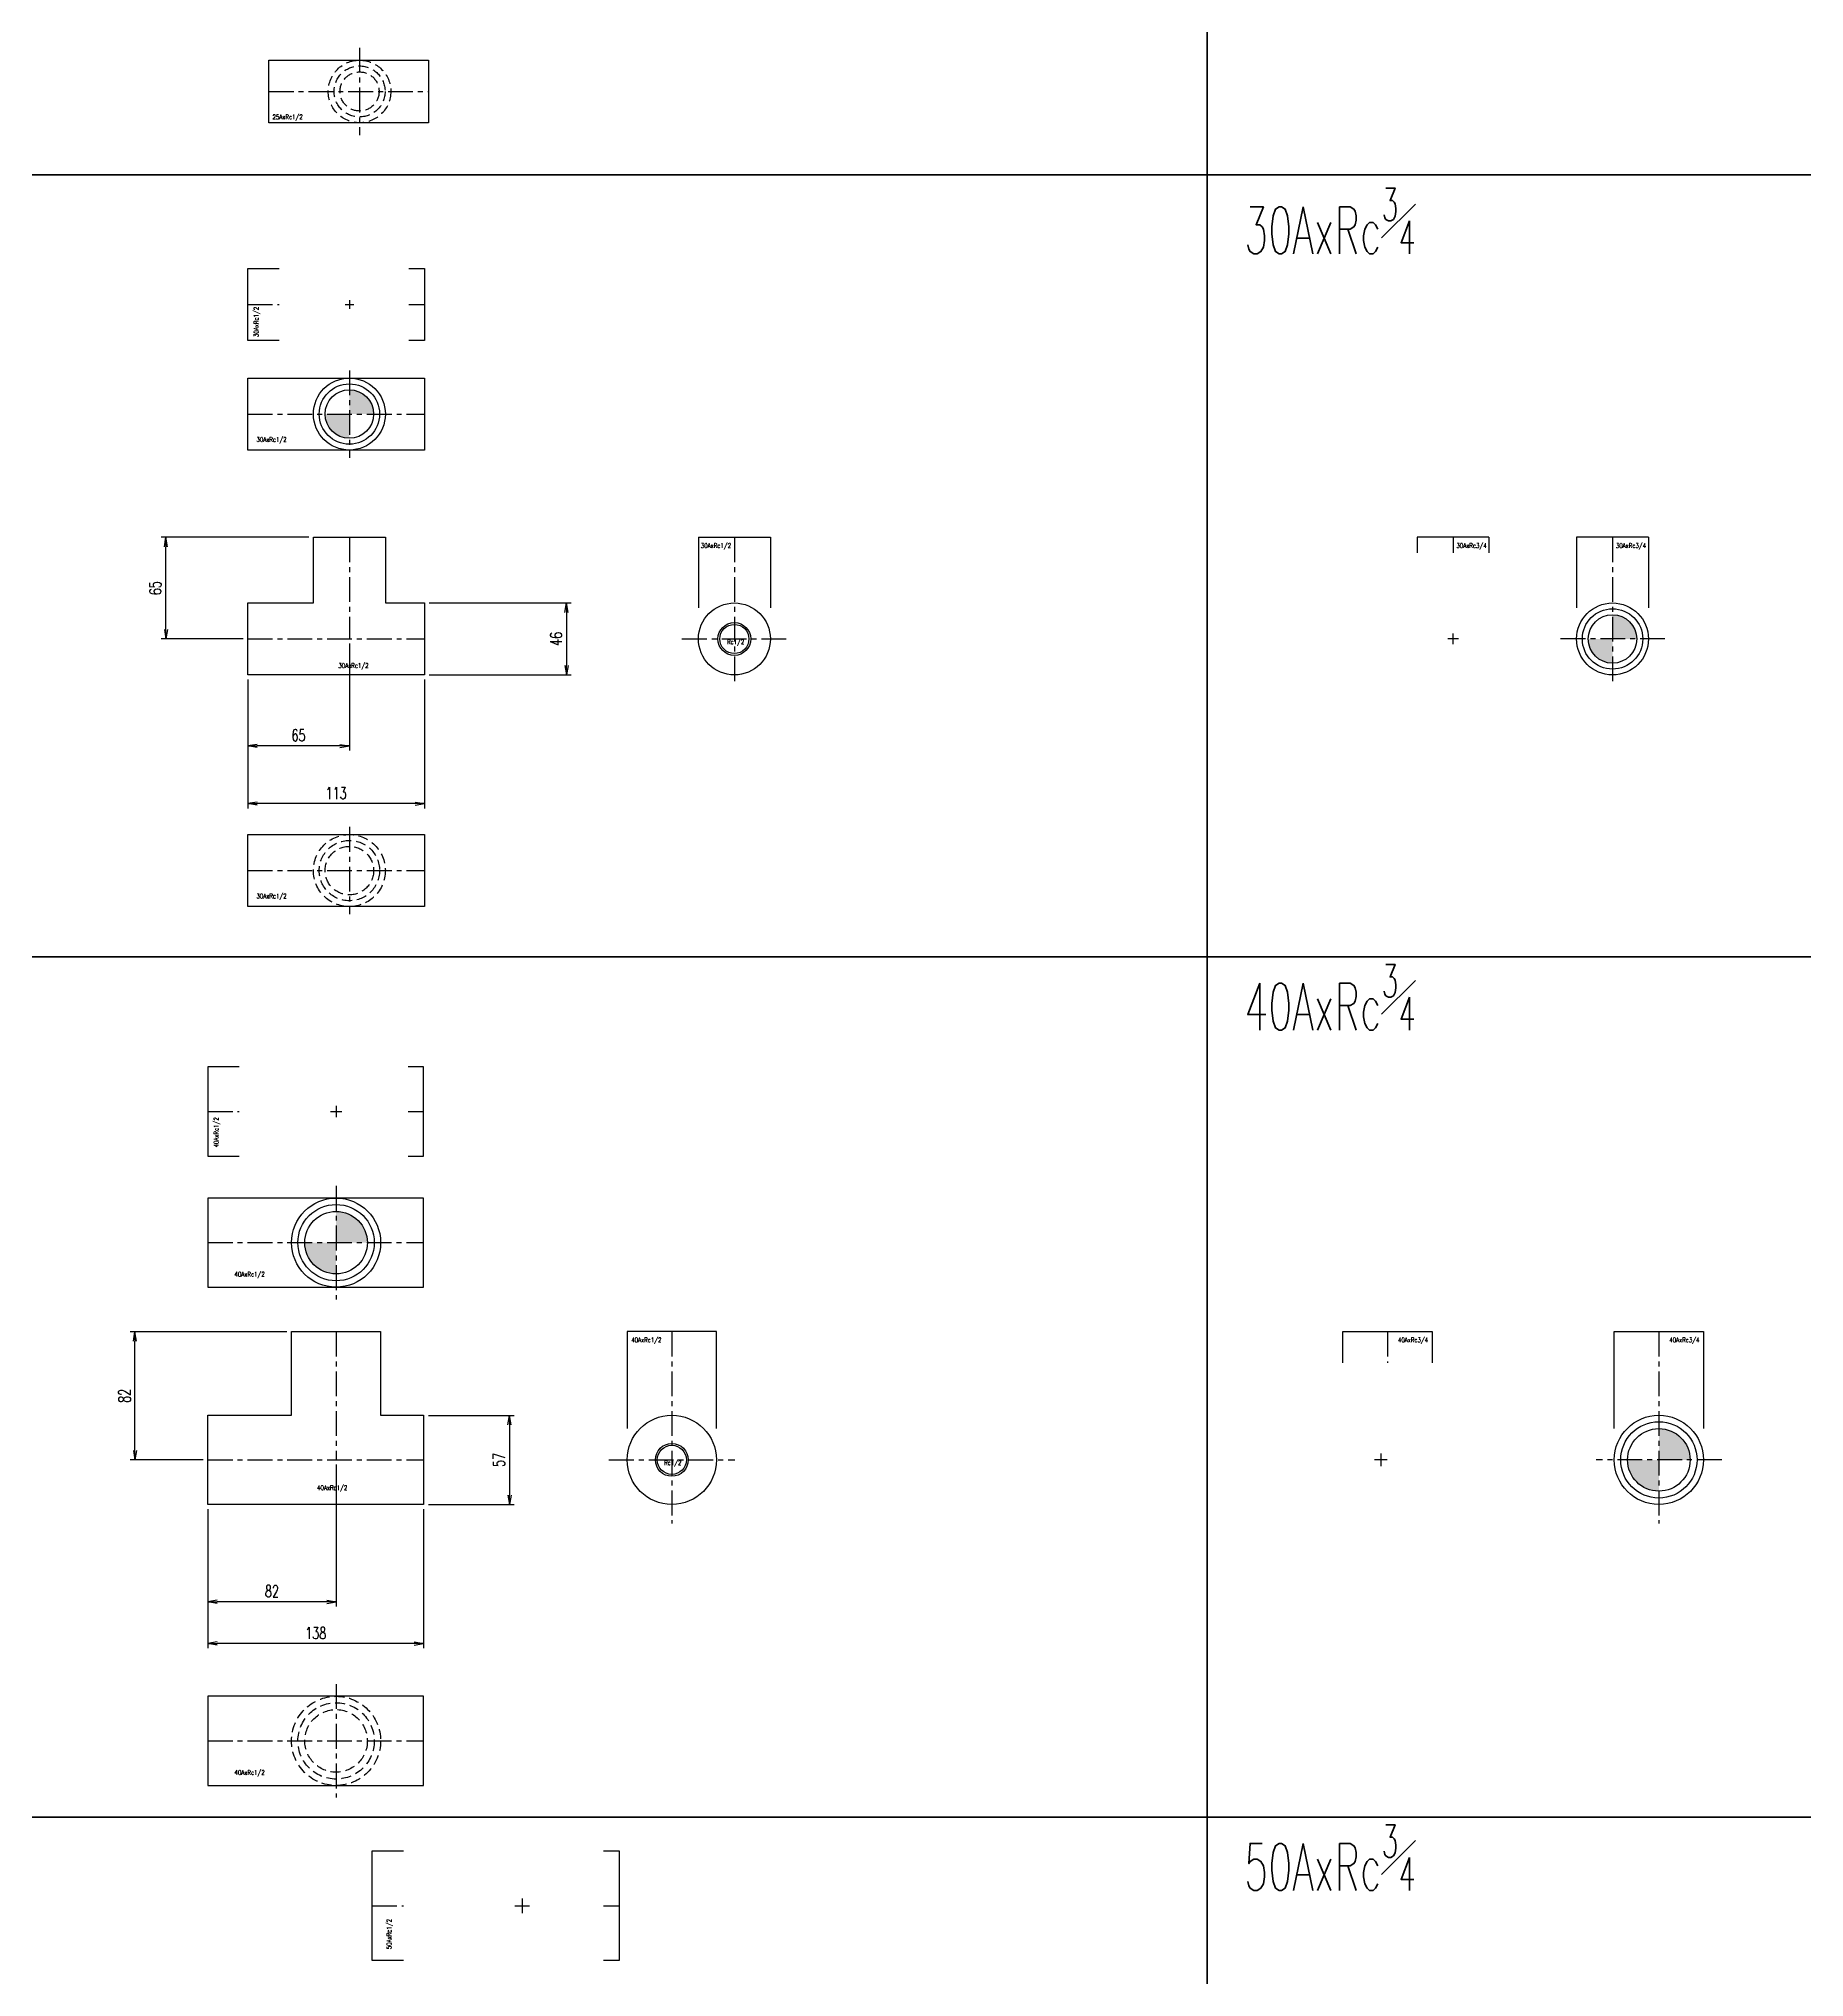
# Model space of a CAD drawing. Header units: millimetres. Extents: x 1711 to 90196, y -23291 to 8516.
# Drawn here: x 64218 to 65347, y -555 to 685 of the extents above; entities that cross this region are included whole.
import ezdxf
from ezdxf.enums import TextEntityAlignment as Align

# ---------------------------------------------------------------- set-up
doc = ezdxf.new("R2010")
doc.units = ezdxf.units.MM
doc.header["$PDMODE"] = 35
doc.linetypes.add('CENTER', pattern=[50.8, 31.75, -6.35, 6.35, -6.35])
doc.linetypes.add('HIDDEN', pattern=[9.525, 6.35, -3.175])
doc.layers.add('line', color=153, linetype='Continuous', lineweight=50)
for name, color, linetype in [('寸法', 2, 'Continuous'), ('配管-CVP', 4, 'Continuous'), ('＃配管（PVC)', 21, 'Continuous')]:
    doc.layers.add(name, color=color, linetype=linetype)
doc.styles.add('kpk', font='romans.shx', dxfattribs={"width": 0.7, "bigfont": 'extfont2.shx'})
doc.styles.get("Standard").update_dxf_attribs({"font": 'romans.shx', "bigfont": 'extfont.shx'})
doc.dimstyles.new('KPK-3', dxfattribs={"dimscale": 3, "dimtxt": 2.5, "dimasz": 2, "dimexe": 1, "dimexo": 1, "dimgap": 1, "dimtad": 3, "dimdec": 1, "dimdsep": 46, "dimtxsty": 'kpk', "dimblk": 'OPEN', "dimcen": 2.5, "dimclrd": 2, "dimclre": 2, "dimclrt": 4, "dimadec": 1, "dimazin": 2, "dimtfac": 1, "dimtdec": 1, "dimtmove": 0, "dimatfit": 2, "dimldrblk": 'OPEN', "dimfxl": 0, "dimlwd": -1, "dimlwe": -1, "dimarcsym": 0})

# ---------------------------------------------------------------- blocks, each defined once
blk = doc.blocks.new('A$Cb0ec0105')
at = {"layer": 'line'}
for points in [[(11481.8, -9662.3), (11481.8, -100), (12581.8, -100), (13681.8, -100)], [(0, -1010), (2414, -1010), (3514, -1010), (4614, -1010), (5714, -1010), (6814, -1010), (7914, -1010), (7974, -1010), (9074, -1010), (10174, -1010), (11274, -1010), (12374, -1010), (13681.8, -1010)], [(0, -1510), (2414, -1510), (3514, -1510), (4614, -1510), (5714, -1510), (6814, -1510), (7914, -1510), (7974, -1510), (9074, -1510), (10174, -1510), (11274, -1510), (12374, -1510), (13681.8, -1510)], [(0, -2060), (2414, -2060), (3514, -2060), (4614, -2060), (5714, -2060), (6814, -2060), (7914, -2060), (7974, -2060), (9074, -2060), (10174, -2060), (11274, -2060), (12374, -2060), (13681.8, -2060)]]:
    blk.add_lwpolyline(points, dxfattribs=at)
at = {"layer": 'line', "char_height": 30, "attachment_point": 4}
for s, insert in [('{\\W0.6;30AxRc\\H0.7x;\\S3#4;}', (11505.4, -1039.5)), ('{\\W0.6;40AxRc\\H0.7x;\\S3#4;}', (11505.4, -1535.9)), ('{\\W0.6;50AxRc\\H0.7x;\\S3#4;}', (11505.4, -2085.9))]:
    blk.add_mtext(s, dxfattribs=dict(at, insert=insert))
blk = doc.blocks.new('_Open')
at = {"color": 0, "linetype": 'ByBlock', "lineweight": -2}
for p, q in [((-1, 0.17), (0, 0)), ((-1, -0.17), (0, 0)), ((0, 0), (-1, 0))]:
    blk.add_line(p, q, dxfattribs=at)
blk = doc.blocks.new('*D2522')
at = {"layer": 'Defpoints', "color": 0, "transparency": 16777216}
for p in [(64351.2, 277.8), (64464.2, 277.8), (64351.2, 195.5)]:
    blk.add_point(p, dxfattribs=at)
at = {"layer": '寸法', "color": 2, "transparency": 16777216}
for p, q in [((64351.2, 274.8), (64351.2, 192.5)), ((64464.2, 274.8), (64464.2, 192.5)), ((64458.2, 195.5), (64357.2, 195.5))]:
    blk.add_line(p, q, dxfattribs=at)
at = {"layer": '寸法', "color": 2, "transparency": 16777216, "xscale": 6, "yscale": 6, "zscale": 6, "rotation": 180}
blk.add_blockref('_Open', (64351.2, 195.5), dxfattribs=at)
at = {"layer": '寸法', "color": 2, "transparency": 16777216, "xscale": 6, "yscale": 6, "zscale": 6}
blk.add_blockref('_Open', (64464.2, 195.5), dxfattribs=at)
at = {"layer": '寸法', "color": 4, "transparency": 16777216, "insert": (64407.7, 202.2), "char_height": 7.5, "attachment_point": 5, "style": 'kpk', "bg_fill": 3, "box_fill_scale": 1.1, "bg_fill_color": 256, "bg_fill_true_color": 13158600, "bg_fill_transparency": 0}
blk.add_mtext('113', dxfattribs=at)
blk = doc.blocks.new('*D2523')
at = {"layer": 'Defpoints', "color": 0, "transparency": 16777216}
for p in [(64416.2, 300.8), (64351.2, 277.8), (64351.2, 232.4)]:
    blk.add_point(p, dxfattribs=at)
at = {"layer": '寸法', "color": 2, "transparency": 16777216}
for p, q in [((64416.2, 297.8), (64416.2, 229.4)), ((64351.2, 274.8), (64351.2, 229.4)), ((64410.2, 232.4), (64357.2, 232.4))]:
    blk.add_line(p, q, dxfattribs=at)
at = {"layer": '寸法', "color": 2, "transparency": 16777216, "xscale": 6, "yscale": 6, "zscale": 6, "rotation": 180}
blk.add_blockref('_Open', (64351.2, 232.4), dxfattribs=at)
at = {"layer": '寸法', "color": 2, "transparency": 16777216, "xscale": 6, "yscale": 6, "zscale": 6}
blk.add_blockref('_Open', (64416.2, 232.4), dxfattribs=at)
at = {"layer": '寸法', "color": 4, "transparency": 16777216, "insert": (64383.7, 239.2), "char_height": 7.5, "attachment_point": 5, "style": 'kpk', "bg_fill": 3, "box_fill_scale": 1.1, "bg_fill_color": 256, "bg_fill_true_color": 13158600, "bg_fill_transparency": 0}
blk.add_mtext('65', dxfattribs=at)
blk = doc.blocks.new('*D2524')
at = {"layer": 'Defpoints', "color": 0, "transparency": 16777216}
for p in [(64298.9, 365.8), (64393.2, 365.8), (64351.2, 300.8)]:
    blk.add_point(p, dxfattribs=at)
at = {"layer": '寸法', "color": 2, "transparency": 16777216}
for p, q in [((64390.2, 365.8), (64295.9, 365.8)), ((64298.9, 306.8), (64298.9, 359.8)), ((64348.2, 300.8), (64295.9, 300.8))]:
    blk.add_line(p, q, dxfattribs=at)
at = {"layer": '寸法', "color": 2, "transparency": 16777216, "xscale": 6, "yscale": 6, "zscale": 6}
for p, rotation in [((64298.9, 365.8), 90), ((64298.9, 300.8), 270)]:
    blk.add_blockref('_Open', p, dxfattribs=dict(at, rotation=rotation))
at = {"layer": '寸法', "color": 4, "transparency": 16777216, "insert": (64292.1, 333.3), "char_height": 7.5, "attachment_point": 5, "rotation": 90, "style": 'kpk', "bg_fill": 3, "box_fill_scale": 1.1, "bg_fill_color": 256, "bg_fill_true_color": 13158600, "bg_fill_transparency": 0}
blk.add_mtext('65', dxfattribs=at)
blk = doc.blocks.new('*D2525')
at = {"layer": 'Defpoints', "color": 0, "transparency": 16777216}
for p in [(64464.2, 323.8), (64464.2, 277.8), (64555.1, 277.8)]:
    blk.add_point(p, dxfattribs=at)
at = {"layer": '寸法', "color": 2, "transparency": 16777216}
for p, q in [((64467.2, 323.8), (64558.1, 323.8)), ((64555.1, 317.8), (64555.1, 283.8)), ((64467.2, 277.8), (64558.1, 277.8))]:
    blk.add_line(p, q, dxfattribs=at)
at = {"layer": '寸法', "color": 2, "transparency": 16777216, "xscale": 6, "yscale": 6, "zscale": 6}
for p, rotation in [((64555.1, 323.8), 90), ((64555.1, 277.8), 270)]:
    blk.add_blockref('_Open', p, dxfattribs=dict(at, rotation=rotation))
at = {"layer": '寸法', "color": 4, "transparency": 16777216, "insert": (64548.4, 300.8), "char_height": 7.5, "attachment_point": 5, "rotation": 90, "style": 'kpk', "bg_fill": 3, "box_fill_scale": 1.1, "bg_fill_color": 256, "bg_fill_true_color": 13158600, "bg_fill_transparency": 0}
blk.add_mtext('46', dxfattribs=at)
blk = doc.blocks.new('*D2526')
at = {"layer": 'Defpoints', "color": 0, "transparency": 16777216}
for p in [(64279.1, -142.1), (64379.2, -142.1), (64325.7, -224.1)]:
    blk.add_point(p, dxfattribs=at)
at = {"layer": '寸法', "color": 2, "transparency": 16777216}
for p, q in [((64376.2, -142.1), (64276.1, -142.1)), ((64279.1, -218.1), (64279.1, -148.1)), ((64322.7, -224.1), (64276.1, -224.1))]:
    blk.add_line(p, q, dxfattribs=at)
at = {"layer": '寸法', "color": 2, "transparency": 16777216, "xscale": 6, "yscale": 6, "zscale": 6}
for p, rotation in [((64279.1, -142.1), 90), ((64279.1, -224.1), 270)]:
    blk.add_blockref('_Open', p, dxfattribs=dict(at, rotation=rotation))
at = {"layer": '寸法', "color": 4, "transparency": 16777216, "insert": (64272.4, -183.1), "char_height": 7.5, "attachment_point": 5, "rotation": 90, "style": 'kpk', "bg_fill": 3, "box_fill_scale": 1.1, "bg_fill_color": 256, "bg_fill_true_color": 13158600, "bg_fill_transparency": 0}
blk.add_mtext('82', dxfattribs=at)
blk = doc.blocks.new('*D2527')
at = {"layer": 'Defpoints', "color": 0, "transparency": 16777216}
for p in [(64407.7, -224.1), (64325.7, -252.6), (64325.7, -314.8)]:
    blk.add_point(p, dxfattribs=at)
at = {"layer": '寸法', "color": 2, "transparency": 16777216}
for p, q in [((64407.7, -227.1), (64407.7, -317.8)), ((64325.7, -255.6), (64325.7, -317.8)), ((64401.7, -314.8), (64331.7, -314.8))]:
    blk.add_line(p, q, dxfattribs=at)
at = {"layer": '寸法', "color": 2, "transparency": 16777216, "xscale": 6, "yscale": 6, "zscale": 6, "rotation": 180}
blk.add_blockref('_Open', (64325.7, -314.8), dxfattribs=at)
at = {"layer": '寸法', "color": 2, "transparency": 16777216, "xscale": 6, "yscale": 6, "zscale": 6}
blk.add_blockref('_Open', (64407.7, -314.8), dxfattribs=at)
at = {"layer": '寸法', "color": 4, "transparency": 16777216, "insert": (64366.7, -308), "char_height": 7.5, "attachment_point": 5, "style": 'kpk', "bg_fill": 3, "box_fill_scale": 1.1, "bg_fill_color": 256, "bg_fill_true_color": 13158600, "bg_fill_transparency": 0}
blk.add_mtext('82', dxfattribs=at)
blk = doc.blocks.new('*D2528')
at = {"layer": 'Defpoints', "color": 0, "transparency": 16777216}
for p in [(64325.7, -252.6), (64463.7, -252.6), (64325.7, -341.5)]:
    blk.add_point(p, dxfattribs=at)
at = {"layer": '寸法', "color": 2, "transparency": 16777216}
for p, q in [((64325.7, -255.6), (64325.7, -344.5)), ((64463.7, -255.6), (64463.7, -344.5)), ((64457.7, -341.5), (64331.7, -341.5))]:
    blk.add_line(p, q, dxfattribs=at)
at = {"layer": '寸法', "color": 2, "transparency": 16777216, "xscale": 6, "yscale": 6, "zscale": 6, "rotation": 180}
blk.add_blockref('_Open', (64325.7, -341.5), dxfattribs=at)
at = {"layer": '寸法', "color": 2, "transparency": 16777216, "xscale": 6, "yscale": 6, "zscale": 6}
blk.add_blockref('_Open', (64463.7, -341.5), dxfattribs=at)
at = {"layer": '寸法', "color": 4, "transparency": 16777216, "insert": (64394.7, -334.8), "char_height": 7.5, "attachment_point": 5, "style": 'kpk', "bg_fill": 3, "box_fill_scale": 1.1, "bg_fill_color": 256, "bg_fill_true_color": 13158600, "bg_fill_transparency": 0}
blk.add_mtext('138', dxfattribs=at)
blk = doc.blocks.new('*D2529')
at = {"layer": 'Defpoints', "color": 0, "transparency": 16777216}
for p in [(64463.7, -195.6), (64463.7, -252.6), (64518.6, -252.6)]:
    blk.add_point(p, dxfattribs=at)
at = {"layer": '寸法', "color": 2, "transparency": 16777216}
for p, q in [((64466.7, -195.6), (64521.6, -195.6)), ((64518.6, -201.6), (64518.6, -246.6)), ((64466.7, -252.6), (64521.6, -252.6))]:
    blk.add_line(p, q, dxfattribs=at)
at = {"layer": '寸法', "color": 2, "transparency": 16777216, "xscale": 6, "yscale": 6, "zscale": 6}
for p, rotation in [((64518.6, -195.6), 90), ((64518.6, -252.6), 270)]:
    blk.add_blockref('_Open', p, dxfattribs=dict(at, rotation=rotation))
at = {"layer": '寸法', "color": 4, "transparency": 16777216, "insert": (64511.9, -224.1), "char_height": 7.5, "attachment_point": 5, "rotation": 90, "style": 'kpk', "bg_fill": 3, "box_fill_scale": 1.1, "bg_fill_color": 256, "bg_fill_true_color": 13158600, "bg_fill_transparency": 0}
blk.add_mtext('57', dxfattribs=at)
blk = doc.blocks.new('25AxRc1／2-ねじ付BT『L型』-下面')
at = {"layer": '＃配管（PVC)', "color": 2, "linetype": 'CENTER', "ltscale": 0.5}
for p, q in [((0, 27.9), (0, -27.9)), ((-58, 0), (44, 0))]:
    blk.add_line(p, q, dxfattribs=at)
at = {"layer": '＃配管（PVC)', "color": 0, "linetype": 'ByBlock'}
blk.add_lwpolyline([(-58, 20), (44, 20), (44, -20), (-58, -20)], close=True, dxfattribs=at)
at = {"layer": '＃配管（PVC)', "color": 252, "linetype": 'HIDDEN'}
for radius in [20, 16.3, 12.5]:
    blk.add_circle((0, 0), radius, dxfattribs=at)
at = {"layer": 'Defpoints', "color": 6, "style": 'kpk', "width": 0.7}
blk.add_text('25AxRc1/2', height=3, dxfattribs=at).set_placement((-46, -14.8), align=Align.TOP_CENTER)
blk = doc.blocks.new('30AxRc1／2-ねじ付BT『L型』-正面')
at = {"layer": '＃配管（PVC)', "color": 2, "linetype": 'CENTER', "ltscale": 0.5}
for p, q in [((0, 65), (0, 0)), ((-65, 0), (48, 0))]:
    blk.add_line(p, q, dxfattribs=at)
at = {"layer": '＃配管（PVC)', "color": 0, "linetype": 'ByBlock'}
blk.add_lwpolyline([(-23, 65), (23, 65), (23, 23), (48, 23), (48, -23), (-65, -23), (-65, 23), (-23, 23)], close=True, dxfattribs=at)
at = {"layer": 'Defpoints', "color": 6, "style": 'kpk', "width": 0.7}
blk.add_text('30AxRc1/2', height=3, dxfattribs=at).set_placement((2.6, -15.5), align=Align.TOP_CENTER)
blk = doc.blocks.new('30AxRc1／2-ねじ付BT『L型』-上面')
at = {"layer": '＃配管（PVC)', "linetype": 'ByBlock'}
h = blk.add_hatch(color=252, dxfattribs=at)
h.dxf.hatch_style = 1
h.paths.add_polyline_path([(15.5, 0, 0.414214), (0, 15.5), (0, 0)])
h.paths.add_polyline_path([(0, -15.5), (0, 0), (-15.5, 0, 0.414214)])
at = {"layer": '＃配管（PVC)', "color": 2, "linetype": 'CENTER', "ltscale": 0.5}
for p, q in [((0, 27.9), (0, -27.9)), ((-65, 0), (48, 0))]:
    blk.add_line(p, q, dxfattribs=at)
at = {"layer": '＃配管（PVC)', "color": 0, "linetype": 'ByBlock'}
blk.add_lwpolyline([(-65, 23), (48, 23), (48, -23), (-65, -23)], close=True, dxfattribs=at)
for radius in [23, 19.3, 15.5]:
    blk.add_circle((0, 0), radius, dxfattribs=at)
at = {"layer": 'Defpoints', "color": 6, "style": 'kpk', "width": 0.7}
blk.add_text('30AxRc1/2', height=3, dxfattribs=at).set_placement((-49.8, -14.8), align=Align.TOP_CENTER)
blk = doc.blocks.new('30AxRc1／2-ねじ付BT『L型』-下面')
at = {"layer": '＃配管（PVC)', "color": 2, "linetype": 'CENTER', "ltscale": 0.5}
for p, q in [((0, 27.9), (0, -27.9)), ((-65, 0), (48, 0))]:
    blk.add_line(p, q, dxfattribs=at)
at = {"layer": '＃配管（PVC)', "color": 0, "linetype": 'ByBlock'}
blk.add_lwpolyline([(-65, 23), (48, 23), (48, -23), (-65, -23)], close=True, dxfattribs=at)
at = {"layer": '＃配管（PVC)', "color": 252, "linetype": 'HIDDEN'}
for radius in [23, 19.3, 15.5]:
    blk.add_circle((0, 0), radius, dxfattribs=at)
at = {"layer": 'Defpoints', "color": 6, "style": 'kpk', "width": 0.7}
blk.add_text('30AxRc1/2', height=3, dxfattribs=at).set_placement((-49.8, -14.8), align=Align.TOP_CENTER)
blk = doc.blocks.new('30AxRc1／2-ねじ付BT『L型』-半(上下)')
at = {"layer": '＃配管（PVC)', "color": 2, "linetype": 'CENTER', "ltscale": 0.5}
for p, q in [((-65, 0), (-45, 0)), ((-2.8, 0), (2.8, 0)), ((0, 2.8), (0, -2.8)), ((38, 0), (48, 0))]:
    blk.add_line(p, q, dxfattribs=at)
at = {"layer": '＃配管（PVC)', "color": 0, "linetype": 'ByBlock'}
for points in [[(-45, -23), (-65, -23), (-65, 23), (-45, 23)], [(38, 23), (48, 23), (48, -23), (38, -23)]]:
    blk.add_lwpolyline(points, dxfattribs=at)
at = {"layer": 'Defpoints', "color": 6, "style": 'kpk', "width": 0.7}
blk.add_text('30AxRc1/2', height=3, rotation=90, dxfattribs=at).set_placement((-61.1, -11.1), align=Align.TOP_CENTER)
blk = doc.blocks.new('30AxRc1／2-ねじ付BT『L型』-半(Rc1／2)')
at = {"layer": '＃配管（PVC)', "color": 0, "linetype": 'ByBlock'}
for p, q in [((-23, 65), (23, 65)), ((-23, 65), (-23, 20)), ((23, 65), (23, 20))]:
    blk.add_line(p, q, dxfattribs=at)
at = {"layer": '＃配管（PVC)', "color": 2, "linetype": 'CENTER', "ltscale": 0.5}
for p, q in [((0, 65), (0, -29.6)), ((-33.5, 0), (33.5, 0))]:
    blk.add_line(p, q, dxfattribs=at)
at = {"layer": '＃配管（PVC)', "color": 0, "linetype": 'ByBlock'}
for radius in [23, 9.32]:
    blk.add_circle((0, 0), radius, dxfattribs=at)
at = {"layer": '＃配管（PVC)', "color": 42, "linetype": 'ByBlock'}
blk.add_circle((0, 0), 10.5, dxfattribs=at)
at = {"layer": 'Defpoints', "color": 6, "style": 'kpk', "width": 0.7}
for s, p in [('30AxRc1/2', (-11.8, 61.2)), ('Rc1/2 ', (1.7, -0.3))]:
    blk.add_text(s, height=3, dxfattribs=at).set_placement(p, align=Align.TOP_CENTER)
blk = doc.blocks.new('40AxRc1／2-ねじ付BT『L型』-正面')
at = {"layer": '＃配管（PVC)', "color": 2, "linetype": 'CENTER', "ltscale": 0.5}
for p, q in [((0, 82), (0, 0)), ((-82, 0), (56, 0))]:
    blk.add_line(p, q, dxfattribs=at)
at = {"layer": '＃配管（PVC)', "color": 0, "linetype": 'ByBlock'}
blk.add_lwpolyline([(-82, -28.5), (-82, 28.5), (-28.5, 28.5), (-28.5, 82), (28.5, 82), (28.5, 28.5), (56, 28.5), (56, -28.5)], close=True, dxfattribs=at)
at = {"layer": 'Defpoints', "color": 6, "style": 'kpk', "width": 0.7}
blk.add_text('40AxRc1/2', height=3, dxfattribs=at).set_placement((-2.5, -16.3), align=Align.TOP_CENTER)
blk = doc.blocks.new('40AxRc1／2-ねじ付BT『L型』-上面')
at = {"layer": '＃配管（PVC)', "linetype": 'ByBlock'}
h = blk.add_hatch(color=252, dxfattribs=at)
h.dxf.hatch_style = 1
h.paths.add_polyline_path([(20, 0, 0.414214), (0, 20), (0, 0)])
h.paths.add_polyline_path([(-20, 0, 0.414214), (0, -20), (0, 0)])
at = {"layer": '＃配管（PVC)', "color": 2, "linetype": 'CENTER', "ltscale": 0.5}
for p, q in [((0, 36.3), (0, -36.3)), ((-82, 0), (56, 0))]:
    blk.add_line(p, q, dxfattribs=at)
at = {"layer": '＃配管（PVC)', "color": 0, "linetype": 'ByBlock'}
blk.add_lwpolyline([(56, 28.5), (-82, 28.5), (-82, -28.5), (56, -28.5)], close=True, dxfattribs=at)
for radius in [28.5, 24.4, 20]:
    blk.add_circle((0, 0), radius, dxfattribs=at)
at = {"layer": 'Defpoints', "color": 6, "style": 'kpk', "width": 0.7}
blk.add_text('40AxRc1/2', height=3, dxfattribs=at).set_placement((-55.3, -18.7), align=Align.TOP_CENTER)
blk = doc.blocks.new('40AxRc1／2-ねじ付BT『L型』-下面')
at = {"layer": '＃配管（PVC)', "color": 2, "linetype": 'CENTER', "ltscale": 0.5}
for p, q in [((0, 36.3), (0, -36.3)), ((-82, 0), (56, 0))]:
    blk.add_line(p, q, dxfattribs=at)
at = {"layer": '＃配管（PVC)', "color": 0, "linetype": 'ByBlock'}
blk.add_lwpolyline([(56, 28.5), (-82, 28.5), (-82, -28.5), (56, -28.5)], close=True, dxfattribs=at)
at = {"layer": '＃配管（PVC)', "color": 252, "linetype": 'HIDDEN'}
for radius in [28.5, 24.4, 20]:
    blk.add_circle((0, 0), radius, dxfattribs=at)
at = {"layer": 'Defpoints', "color": 6, "style": 'kpk', "width": 0.7}
blk.add_text('40AxRc1/2', height=3, dxfattribs=at).set_placement((-55.3, -18.7), align=Align.TOP_CENTER)
blk = doc.blocks.new('40AxRc1／2-ねじ付BT『L型』-半(上下)')
at = {"layer": '＃配管（PVC)', "color": 2, "linetype": 'CENTER', "ltscale": 0.5}
for p, q in [((-82, 0), (-62, 0)), ((-3.6, 0), (3.6, 0)), ((0, 3.6), (0, -3.6)), ((46, 0), (56, 0))]:
    blk.add_line(p, q, dxfattribs=at)
at = {"layer": '＃配管（PVC)', "color": 0, "linetype": 'ByBlock'}
for points in [[(-62, 28.5), (-82, 28.5), (-82, -28.5), (-62, -28.5)], [(46, -28.5), (56, -28.5), (56, 28.5), (46, 28.5)]]:
    blk.add_lwpolyline(points, dxfattribs=at)
at = {"layer": 'Defpoints', "color": 6, "style": 'kpk', "width": 0.7}
blk.add_text('40AxRc1/2', height=3, rotation=90, dxfattribs=at).set_placement((-78.2, -13.3), align=Align.TOP_CENTER)
blk = doc.blocks.new('40AxRc1／2-ねじ付BT『L型』-側面(Rc1／2)')
at = {"layer": '＃配管（PVC)', "color": 2, "linetype": 'CENTER', "ltscale": 0.5}
for p, q in [((0, 82), (0, -40.6)), ((-40.2, 0), (40.2, 0))]:
    blk.add_line(p, q, dxfattribs=at)
at = {"layer": '＃配管（PVC)', "color": 0, "linetype": 'ByBlock'}
blk.add_lwpolyline([(28.5, 20), (28.5, 82), (-28.5, 82), (-28.5, 20)], dxfattribs=at)
for radius in [28.5, 9.32]:
    blk.add_circle((0, 0), radius, dxfattribs=at)
at = {"layer": '＃配管（PVC)', "color": 42, "linetype": 'ByBlock'}
blk.add_circle((0, 0), 10.5, dxfattribs=at)
at = {"layer": 'Defpoints', "color": 6, "style": 'kpk', "width": 0.7}
for s, p in [('40AxRc1/2', (-16.3, 78.2)), ('Rc1/2 ', (1.5, -0.3))]:
    blk.add_text(s, height=3, dxfattribs=at).set_placement(p, align=Align.TOP_CENTER)
blk = doc.blocks.new('50AxRc1／2-ねじ付BT『L型』-半(上下)')
at = {"layer": '＃配管（PVC)', "color": 2, "linetype": 'CENTER', "ltscale": 0.5}
for p, q in [((-96, 0), (-76, 0)), ((-4.7, 0), (4.7, 0)), ((0, 4.7), (0, -4.7)), ((52, 0), (62, 0))]:
    blk.add_line(p, q, dxfattribs=at)
at = {"layer": '＃配管（PVC)', "color": 0, "linetype": 'ByBlock'}
for points in [[(-76, -35), (-96, -35), (-96, 35), (-76, 35)], [(52, 35), (62, 35), (62, -35), (52, -35)]]:
    blk.add_lwpolyline(points, dxfattribs=at)
at = {"layer": 'Defpoints', "color": 6, "style": 'kpk', "width": 0.7}
blk.add_text('50AxRc1/2', height=3, rotation=90, dxfattribs=at).set_placement((-86.7, -18.2), align=Align.TOP_CENTER)
blk = doc.blocks.new('30AxRc3／4-ねじ付BT『L型』-側面(30A)')
at = {"layer": '＃配管（PVC)', "linetype": 'ByBlock'}
h = blk.add_hatch(color=252, dxfattribs=at)
h.dxf.hatch_style = 1
h.paths.add_polyline_path([(0, 15.5), (0, 0), (15.5, 0, 0.414214)])
h.paths.add_polyline_path([(0, 0), (-15.5, 0, 0.414214), (0, -15.5)])
at = {"layer": '＃配管（PVC)', "color": 0, "linetype": 'ByBlock'}
for p, q in [((-23, 65), (-23, 20)), ((23, 65), (-23, 65)), ((23, 65), (23, 20))]:
    blk.add_line(p, q, dxfattribs=at)
at = {"layer": '＃配管（PVC)', "color": 2, "linetype": 'CENTER', "ltscale": 0.5}
for p, q in [((0, 65), (0, -29.6)), ((33.5, 0), (-33.5, 0))]:
    blk.add_line(p, q, dxfattribs=at)
at = {"layer": '＃配管（PVC)', "color": 0, "linetype": 'ByBlock'}
for radius in [23, 19.3, 15.5]:
    blk.add_circle((0, 0), radius, dxfattribs=at)
at = {"layer": 'Defpoints', "color": 6, "style": 'kpk', "width": 0.7}
blk.add_text('30AxRc3/4', height=3, dxfattribs=at).set_placement((11.8, 61.2), align=Align.TOP_CENTER)
blk = doc.blocks.new('30AxRc3／4-ねじ付BT『L型』-半(側面)')
at = {"layer": '＃配管（PVC)', "color": 0, "linetype": 'ByBlock'}
for p, q in [((-23, 65), (-23, 55)), ((23, 65), (-23, 65)), ((23, 65), (23, 55))]:
    blk.add_line(p, q, dxfattribs=at)
at = {"layer": '＃配管（PVC)', "color": 2, "linetype": 'CENTER', "ltscale": 0.5}
for p, q in [((0, 65), (0, 55)), ((3.4, 0), (-3.4, 0)), ((0, -3.4), (0, 3.4))]:
    blk.add_line(p, q, dxfattribs=at)
at = {"layer": 'Defpoints', "color": 6, "style": 'kpk', "width": 0.7}
blk.add_text('30AxRc3/4', height=3, dxfattribs=at).set_placement((11.8, 61.2), align=Align.TOP_CENTER)
blk = doc.blocks.new('40AxRc3／4-ねじ付BT『L型』-側面(40A)')
at = {"layer": '＃配管（PVC)', "linetype": 'ByBlock'}
h = blk.add_hatch(color=252, dxfattribs=at)
h.dxf.hatch_style = 1
h.paths.add_polyline_path([(0, 20), (0, 0), (20, 0, 0.414214)])
h.paths.add_polyline_path([(0, 0), (-20, 0, 0.414214), (0, -20)])
at = {"layer": '＃配管（PVC)', "color": 2, "linetype": 'CENTER', "ltscale": 0.5}
for p, q in [((0, 82), (0, -40.6)), ((40.2, 0), (-40.2, 0))]:
    blk.add_line(p, q, dxfattribs=at)
at = {"layer": '＃配管（PVC)', "color": 0, "linetype": 'ByBlock'}
blk.add_lwpolyline([(-28.5, 20), (-28.5, 82), (28.5, 82), (28.5, 20)], dxfattribs=at)
for radius in [28.5, 24.4, 20]:
    blk.add_circle((0, 0), radius, dxfattribs=at)
at = {"layer": 'Defpoints', "color": 6, "style": 'kpk', "width": 0.7}
blk.add_text('40AxRc3/4', height=3, dxfattribs=at).set_placement((16.3, 78.2), align=Align.TOP_CENTER)
blk = doc.blocks.new('40AxRc3／4-ねじ付BT『L型』-半(側面)')
at = {"layer": '＃配管（PVC)', "color": 2, "linetype": 'CENTER', "ltscale": 0.5}
for p, q in [((4.3, 82), (4.3, 62)), ((4, 0), (-4, 0)), ((0, 4), (0, -4))]:
    blk.add_line(p, q, dxfattribs=at)
at = {"layer": '＃配管（PVC)', "color": 0, "linetype": 'ByBlock'}
blk.add_lwpolyline([(-24.2, 62), (-24.2, 82), (32.8, 82), (32.8, 62)], dxfattribs=at)
at = {"layer": 'Defpoints', "color": 6, "style": 'kpk', "width": 0.7}
blk.add_text('40AxRc3/4', height=3, dxfattribs=at).set_placement((20.6, 78.2), align=Align.TOP_CENTER)

msp = doc.modelspace()

# ---------------------------------------------------------------- block references
at = {"layer": 'line'}
msp.add_blockref('A$Cb0ec0105', (53482.959, 1607.5677), dxfattribs=at)
at = {"layer": '配管-CVP', "linetype": 'ByBlock'}
for name, p in [('25AxRc1／2-ねじ付BT『L型』-下面', (64422.7039, 650.8499)), ('30AxRc1／2-ねじ付BT『L型』-半(上下)', (64416.2039, 514.5929)), ('30AxRc1／2-ねじ付BT『L型』-上面', (64416.2039, 444.6033)), ('30AxRc1／2-ねじ付BT『L型』-半(Rc1／2)', (64662.4154, 300.7909)), ('30AxRc3／4-ねじ付BT『L型』-半(側面)', (65121.991, 300.7909)), ('30AxRc3／4-ねじ付BT『L型』-側面(30A)', (65223.9924, 300.7909)), ('30AxRc1／2-ねじ付BT『L型』-下面', (64416.2039, 152.7034)), ('40AxRc1／2-ねじ付BT『L型』-半(上下)', (64407.7039, -1.3777)), ('40AxRc1／2-ねじ付BT『L型』-上面', (64407.7039, -85.1821)), ('40AxRc1／2-ねじ付BT『L型』-側面(Rc1／2)', (64622.4077, -224.0732)), ('40AxRc3／4-ねじ付BT『L型』-半(側面)', (65075.8004, -224.0732)), ('40AxRc3／4-ねじ付BT『L型』-側面(40A)', (65253.6256, -224.0732)), ('40AxRc1／2-ねじ付BT『L型』-下面', (64407.7039, -403.7424)), ('50AxRc1／2-ねじ付BT『L型』-半(上下)', (64526.7532, -509.1264))]:
    msp.add_blockref(name, p, dxfattribs=at)

# ---------------------------------------------------------------- next in the draw order: dimensions: what is measured, and where the dimension line sits
at = {"layer": '寸法'}
dim = msp.add_linear_dim(base=(64351.2039, 195.4648), p1=(64464.2039, 277.7909), p2=(64351.2039, 277.7909), dimstyle='KPK-3', dxfattribs=at)
dim.commit()
dim.dimension.update_dxf_attribs({"geometry": '*D2522', "text_midpoint": (64407.7039, 202.2148)})
dim = msp.add_linear_dim(base=(64279.1291, -142.0732), p1=(64325.7039, -224.0732), p2=(64379.2039, -142.0732), angle=90, dimstyle='KPK-3', dxfattribs=at)
dim.commit()
dim.dimension.update_dxf_attribs({"geometry": '*D2526', "text_midpoint": (64272.3791, -183.0732)})

# ---------------------------------------------------------------- next in the draw order: dimensions: what is measured, and where the dimension line sits
dim = msp.add_linear_dim(base=(64555.1063, 277.7909), p1=(64464.2039, 323.7909), p2=(64464.2039, 277.7909), angle=90, dimstyle='KPK-3', dxfattribs=at)
dim.commit()
dim.dimension.update_dxf_attribs({"geometry": '*D2525', "text_midpoint": (64548.3563, 300.7909)})
for base, p1, p2, picture, middle in [((64351.2039, 232.4241), (64416.2039, 300.7909), (64351.2039, 277.7909), '*D2523', (64383.7039, 239.1741)), ((64325.7039, -314.7831), (64407.7039, -224.0732), (64325.7039, -252.5732), '*D2527', (64366.7039, -308.0331))]:
    dim = msp.add_linear_dim(base=base, p1=p1, p2=p2, dimstyle='KPK-3', dxfattribs=at)
    dim.commit()
    dim.dimension.update_dxf_attribs({"geometry": picture, "text_midpoint": middle})

# ---------------------------------------------------------------- next in the draw order: dimensions: what is measured, and where the dimension line sits
dim = msp.add_linear_dim(base=(64298.8613, 365.7909), p1=(64351.2039, 300.7909), p2=(64393.2039, 365.7909), angle=90, dimstyle='KPK-3', dxfattribs=at)
dim.commit()
dim.dimension.update_dxf_attribs({"geometry": '*D2524', "text_midpoint": (64292.1113, 333.2909)})
dim = msp.add_linear_dim(base=(64325.7039, -341.5212), p1=(64463.7039, -252.5732), p2=(64325.7039, -252.5732), dimstyle='KPK-3', dxfattribs=at)
dim.commit()
dim.dimension.update_dxf_attribs({"geometry": '*D2528', "text_midpoint": (64394.7039, -334.7712)})

# ---------------------------------------------------------------- next in the draw order: block references
at = {"layer": '配管-CVP', "linetype": 'ByBlock'}
msp.add_blockref('30AxRc1／2-ねじ付BT『L型』-正面', (64416.2039, 300.7909), dxfattribs=at)

# ---------------------------------------------------------------- next in the draw order: dimensions: what is measured, and where the dimension line sits
at = {"layer": '寸法'}
dim = msp.add_linear_dim(base=(64518.6167, -252.5732), p1=(64463.7039, -195.5732), p2=(64463.7039, -252.5732), angle=90, dimstyle='KPK-3', dxfattribs=at)
dim.commit()
dim.dimension.update_dxf_attribs({"geometry": '*D2529', "text_midpoint": (64511.8667, -224.0732)})

# ---------------------------------------------------------------- next in the draw order: block references
at = {"layer": '配管-CVP', "linetype": 'ByBlock'}
msp.add_blockref('40AxRc1／2-ねじ付BT『L型』-正面', (64407.7039, -224.0732), dxfattribs=at)

doc.saveas('drawing.dxf')
